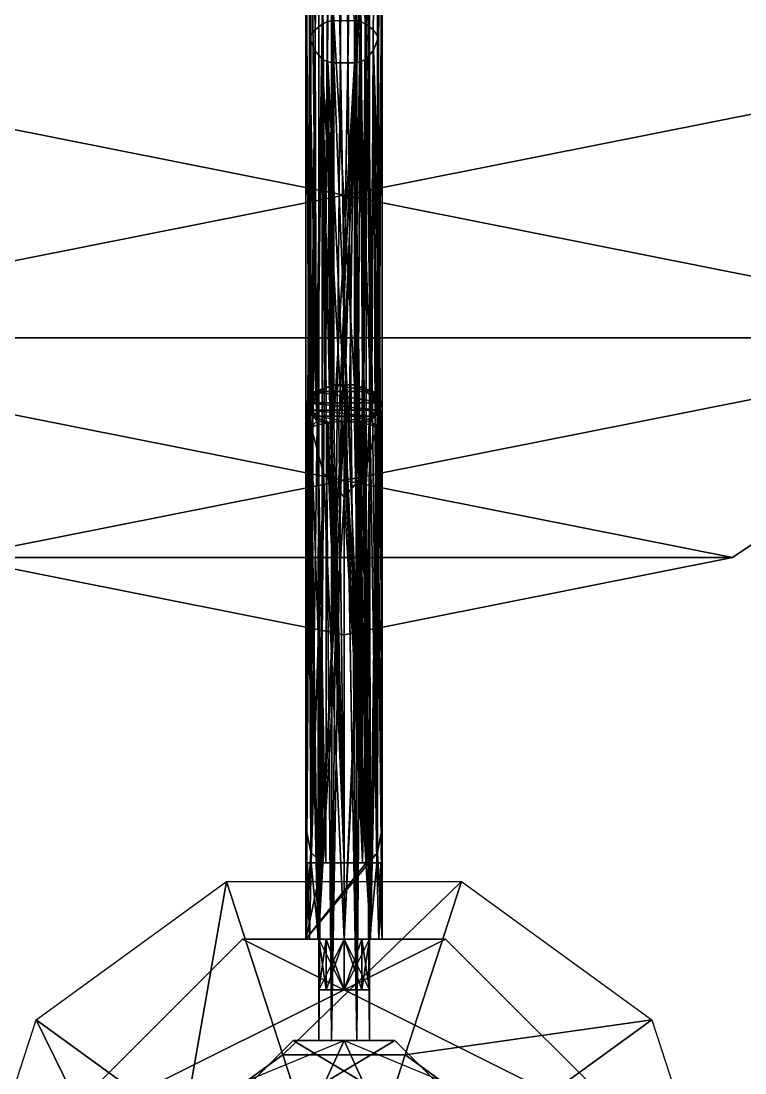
# Model space of a CAD drawing. Header units: inches. Extents: x -100 to 147, y -181 to 228.
# Drawn here: x -1.4 to 54.7, y 36.8 to 118.5 of the extents above; entities that cross this region are included whole.
import ezdxf

# ---------------------------------------------------------------- set-up
doc = ezdxf.new("R2010")
doc.units = ezdxf.units.IN
doc.header["$LTSCALE"] = 41.718519
doc.header["$MEASUREMENT"] = 0
for name, color, linetype in [('118', 7, 'CONTINUOUS'), ('119', 7, 'CONTINUOUS'), ('120', 7, 'CONTINUOUS'), ('121', 7, 'CONTINUOUS'), ('122', 7, 'CONTINUOUS'), ('123', 7, 'CONTINUOUS'), ('124', 7, 'CONTINUOUS'), ('125', 7, 'CONTINUOUS'), ('126', 7, 'CONTINUOUS'), ('127', 7, 'CONTINUOUS'), ('128', 7, 'CONTINUOUS'), ('129', 7, 'CONTINUOUS'), ('130', 7, 'CONTINUOUS'), ('131', 7, 'CONTINUOUS'), ('132', 7, 'CONTINUOUS'), ('133', 7, 'CONTINUOUS'), ('134', 7, 'CONTINUOUS'), ('135', 7, 'CONTINUOUS'), ('136', 7, 'CONTINUOUS'), ('137', 7, 'CONTINUOUS'), ('138', 7, 'CONTINUOUS'), ('139', 7, 'CONTINUOUS'), ('140', 7, 'CONTINUOUS'), ('141', 7, 'CONTINUOUS'), ('142', 7, 'CONTINUOUS'), ('143', 7, 'CONTINUOUS'), ('144', 7, 'CONTINUOUS'), ('145', 7, 'CONTINUOUS'), ('146', 7, 'CONTINUOUS'), ('147', 7, 'CONTINUOUS'), ('152', 7, 'CONTINUOUS'), ('153', 7, 'CONTINUOUS'), ('154', 7, 'CONTINUOUS'), ('155', 7, 'CONTINUOUS'), ('156', 7, 'CONTINUOUS'), ('157', 7, 'CONTINUOUS'), ('158', 7, 'CONTINUOUS'), ('164', 7, 'CONTINUOUS'), ('165', 7, 'CONTINUOUS'), ('166', 7, 'CONTINUOUS'), ('169', 7, 'CONTINUOUS'), ('170', 7, 'CONTINUOUS'), ('210', 7, 'CONTINUOUS'), ('211', 7, 'CONTINUOUS'), ('213', 7, 'CONTINUOUS'), ('229', 7, 'CONTINUOUS'), ('238', 7, 'CONTINUOUS'), ('240', 7, 'CONTINUOUS'), ('241', 7, 'CONTINUOUS'), ('247', 7, 'CONTINUOUS'), ('248', 7, 'CONTINUOUS'), ('249', 7, 'CONTINUOUS'), ('253', 7, 'CONTINUOUS'), ('254', 7, 'CONTINUOUS'), ('255', 7, 'CONTINUOUS'), ('265', 7, 'CONTINUOUS'), ('266', 7, 'CONTINUOUS'), ('267', 7, 'CONTINUOUS')]:
    doc.layers.add(name, color=color, linetype=linetype)

msp = doc.modelspace()

# ---------------------------------------------------------------- linework, layer by layer
at = {"layer": '118', "linetype": 'Continuous'}
for points in [[(26.575, 53.149, 7.3), (26.575, 134.983, 48.228), (26.575, 55.94, 8.858), (26.575, 53.149, 7.3)], [(26.575, 55.94, 8.858), (26.575, 134.983, 48.228), (26.575, 134.658, 48.228), (26.575, 55.94, 8.858)], [(26.575, 47.244, 8.858), (26.575, 53.149, 7.3), (26.575, 55.94, 8.858), (26.575, 47.244, 8.858)], [(26.575, 53.149, 2.897), (26.575, 53.149, 7.3), (26.575, 47.244, 8.858), (26.575, 53.149, 2.897)], [(26.575, 47.244, 6.627), (26.575, 53.149, 2.897), (26.575, 47.244, 8.858), (26.575, 47.244, 6.627)]]:
    msp.add_3dface(points, dxfattribs=at)
at = {"layer": '119', "linetype": 'Continuous'}
for points in [[(20.669, 134.658, 48.228), (20.669, 134.983, 48.228), (20.669, 53.149, 7.3), (20.669, 134.658, 48.228)], [(20.669, 55.94, 8.858), (20.669, 134.658, 48.228), (20.669, 53.149, 7.3), (20.669, 55.94, 8.858)], [(20.669, 47.244, 8.858), (20.669, 55.94, 8.858), (20.669, 47.244, 6.627), (20.669, 47.244, 8.858)], [(20.669, 47.244, 6.627), (20.669, 55.94, 8.858), (20.669, 53.149, 7.3), (20.669, 47.244, 6.627)], [(20.669, 53.149, 2.897), (20.669, 47.244, 6.627), (20.669, 53.149, 7.3), (20.669, 53.149, 2.897)]]:
    msp.add_3dface(points, dxfattribs=at)
at = {"layer": '120', "linetype": 'Continuous'}
for points in [[(20.673, 47.244, -21.654), (21.579, 47.244, -23.697), (21.579, 47.244, -19.611), (20.673, 47.244, -21.654)], [(21.579, 47.244, -23.697), (23.622, 47.244, -24.602), (22.231, 47.244, -23.046), (21.579, 47.244, -23.697)], [(21.579, 47.244, -19.611), (21.579, 47.244, -23.697), (21.654, 47.244, -21.654), (21.579, 47.244, -19.611)], [(21.654, 47.244, -21.654), (21.579, 47.244, -23.697), (22.231, 47.244, -23.046), (21.654, 47.244, -21.654)], [(23.622, 47.244, -18.705), (21.579, 47.244, -19.611), (22.231, 47.244, -20.261), (23.622, 47.244, -18.705)], [(21.579, 47.244, -19.611), (21.654, 47.244, -21.654), (22.231, 47.244, -20.261), (21.579, 47.244, -19.611)], [(22.231, 47.244, -23.046), (23.622, 47.244, -24.602), (23.622, 47.244, -23.622), (22.231, 47.244, -23.046)], [(23.622, 47.244, -19.685), (23.622, 47.244, -18.705), (22.231, 47.244, -20.261), (23.622, 47.244, -19.685)], [(23.622, 47.244, -24.602), (25.665, 47.244, -23.697), (23.622, 47.244, -23.622), (23.622, 47.244, -24.602)], [(23.622, 47.244, -23.622), (25.665, 47.244, -23.697), (25.013, 47.244, -23.046), (23.622, 47.244, -23.622)], [(25.665, 47.244, -19.611), (23.622, 47.244, -18.705), (25.013, 47.244, -20.261), (25.665, 47.244, -19.611)], [(25.013, 47.244, -20.261), (23.622, 47.244, -18.705), (23.622, 47.244, -19.685), (25.013, 47.244, -20.261)], [(25.013, 47.244, -23.046), (25.665, 47.244, -23.697), (25.591, 47.244, -21.654), (25.013, 47.244, -23.046)], [(25.591, 47.244, -21.654), (25.665, 47.244, -19.611), (25.013, 47.244, -20.261), (25.591, 47.244, -21.654)], [(25.665, 47.244, -23.697), (25.665, 47.244, -19.611), (25.591, 47.244, -21.654), (25.665, 47.244, -23.697)], [(25.665, 47.244, -23.697), (26.571, 47.244, -21.654), (25.665, 47.244, -19.611), (25.665, 47.244, -23.697)]]:
    msp.add_3dface(points, dxfattribs=at)
at = {"layer": '121', "linetype": 'Continuous'}
for points in [[(26.575, 47.244, 8.858), (20.669, 47.244, 8.858), (23.622, 47.244, 7.874), (26.575, 47.244, 8.858)], [(20.669, 47.244, 8.858), (20.669, 47.244, 6.627), (20.933, 47.244, 5.146), (20.669, 47.244, 8.858)], [(21.629, 47.244, 3.971), (20.669, 47.244, 8.858), (20.933, 47.244, 5.146), (21.629, 47.244, 3.971)], [(20.669, 47.244, 8.858), (21.629, 47.244, 3.971), (21.654, 47.244, 5.906), (20.669, 47.244, 8.858)], [(20.669, 47.244, 8.858), (21.654, 47.244, 5.906), (22.231, 47.244, 7.298), (20.669, 47.244, 8.858)], [(23.622, 47.244, 7.874), (20.669, 47.244, 8.858), (22.231, 47.244, 7.298), (23.622, 47.244, 7.874)], [(21.629, 47.244, 3.971), (23.622, 47.244, 2.957), (22.231, 47.244, 4.513), (21.629, 47.244, 3.971)], [(21.654, 47.244, 5.906), (21.629, 47.244, 3.971), (22.231, 47.244, 4.513), (21.654, 47.244, 5.906)], [(22.231, 47.244, 4.513), (23.622, 47.244, 2.957), (23.622, 47.244, 3.937), (22.231, 47.244, 4.513)], [(25.013, 47.244, 7.298), (26.575, 47.244, 8.858), (23.622, 47.244, 7.874), (25.013, 47.244, 7.298)], [(23.622, 47.244, 2.957), (25.615, 47.244, 3.971), (23.622, 47.244, 3.937), (23.622, 47.244, 2.957)], [(23.622, 47.244, 3.937), (25.615, 47.244, 3.971), (25.013, 47.244, 4.513), (23.622, 47.244, 3.937)], [(26.575, 47.244, 6.627), (26.575, 47.244, 8.858), (25.013, 47.244, 7.298), (26.575, 47.244, 6.627)], [(26.311, 47.244, 5.146), (26.575, 47.244, 6.627), (25.013, 47.244, 7.298), (26.311, 47.244, 5.146)], [(25.591, 47.244, 5.906), (26.311, 47.244, 5.146), (25.013, 47.244, 7.298), (25.591, 47.244, 5.906)], [(25.013, 47.244, 4.513), (25.615, 47.244, 3.971), (25.591, 47.244, 5.906), (25.013, 47.244, 4.513)], [(25.615, 47.244, 3.971), (26.311, 47.244, 5.146), (25.591, 47.244, 5.906), (25.615, 47.244, 3.971)]]:
    msp.add_3dface(points, dxfattribs=at)
at = {"layer": '122', "linetype": 'Continuous'}
for points in [[(20.669, 55.94, 8.858), (20.669, 47.244, 8.858), (21.032, 53.972, 8.858), (20.669, 55.94, 8.858)], [(26.575, 47.244, 8.858), (26.575, 55.94, 8.858), (26.212, 53.972, 8.858), (26.575, 47.244, 8.858)], [(20.669, 47.244, 8.858), (26.575, 47.244, 8.858), (26.212, 53.972, 8.858), (20.669, 47.244, 8.858)], [(25.327, 53.15, 8.858), (20.669, 47.244, 8.858), (26.212, 53.972, 8.858), (25.327, 53.15, 8.858)], [(21.032, 53.972, 8.858), (20.669, 47.244, 8.858), (21.917, 53.15, 8.858), (21.032, 53.972, 8.858)], [(20.669, 47.244, 8.858), (25.327, 53.15, 8.858), (21.917, 53.15, 8.858), (20.669, 47.244, 8.858)]]:
    msp.add_3dface(points, dxfattribs=at)
at = {"layer": '123', "linetype": 'Continuous'}
for points in [[(21.917, 53.15, 8.858), (25.327, 53.15, 8.858), (25.327, 131.868, 48.228), (21.917, 53.15, 8.858)], [(21.917, 53.15, 8.858), (25.327, 131.868, 48.228), (21.917, 131.868, 48.228), (21.917, 53.15, 8.858)]]:
    msp.add_3dface(points, dxfattribs=at)
at = {"layer": '124', "linetype": 'Continuous'}
for points in [[(22.366, 118.498, 38.588), (21.917, 118.277, 38.477), (21.917, 137.773, 48.228), (22.366, 118.498, 38.588)], [(22.819, 118.57, 38.624), (22.366, 118.498, 38.588), (21.917, 137.773, 48.228), (22.819, 118.57, 38.624)], [(24.878, 118.498, 38.588), (24.425, 118.57, 38.624), (21.917, 137.773, 48.228), (24.878, 118.498, 38.588)], [(25.327, 118.277, 38.477), (24.878, 118.498, 38.588), (21.917, 137.773, 48.228), (25.327, 118.277, 38.477)], [(25.327, 137.773, 48.228), (25.327, 118.277, 38.477), (21.917, 137.773, 48.228), (25.327, 137.773, 48.228)], [(25.327, 53.149, 5.905), (21.917, 53.149, 5.905), (21.917, 115.57, 37.124), (25.327, 53.149, 5.905)], [(22.366, 115.347, 37.012), (25.327, 53.149, 5.905), (21.917, 115.57, 37.124), (22.366, 115.347, 37.012)], [(22.819, 115.275, 36.976), (25.327, 53.149, 5.905), (22.366, 115.347, 37.012), (22.819, 115.275, 36.976)], [(24.425, 115.275, 36.976), (25.327, 53.149, 5.905), (22.819, 115.275, 36.976), (24.425, 115.275, 36.976)], [(24.878, 115.347, 37.012), (25.327, 53.149, 5.905), (24.425, 115.275, 36.976), (24.878, 115.347, 37.012)], [(25.327, 115.57, 37.124), (25.327, 53.149, 5.905), (24.878, 115.347, 37.012), (25.327, 115.57, 37.124)]]:
    msp.add_3dface(points, dxfattribs=at)
at = {"layer": '125', "linetype": 'Continuous'}
for points in [[(22.819, 118.57, 38.624), (24.425, 118.57, 38.624), (24.425, 90.269, -18.852), (22.819, 118.57, 38.624)], [(22.819, 118.57, 38.624), (24.425, 90.269, -18.852), (22.819, 90.269, -18.852), (22.819, 118.57, 38.624)], [(22.819, 90.269, -18.852), (25.895, 89.768, -19.868), (21.349, 89.768, -19.868), (22.819, 90.269, -18.852)], [(24.425, 90.269, -18.852), (25.895, 89.768, -19.868), (22.819, 90.269, -18.852), (24.425, 90.269, -18.852)], [(26.571, 88.89, -21.652), (20.673, 88.89, -21.652), (21.349, 89.768, -19.868), (26.571, 88.89, -21.652)], [(25.895, 89.768, -19.868), (26.571, 88.89, -21.652), (21.349, 89.768, -19.868), (25.895, 89.768, -19.868)], [(20.963, 88.316, -22.819), (20.673, 88.89, -21.652), (26.281, 88.316, -22.819), (20.963, 88.316, -22.819)], [(26.281, 88.316, -22.819), (20.673, 88.89, -21.652), (26.571, 88.89, -21.652), (26.281, 88.316, -22.819)], [(21.644, 87.853, -23.759), (20.963, 88.316, -22.819), (25.6, 87.853, -23.759), (21.644, 87.853, -23.759)], [(25.6, 87.853, -23.759), (20.963, 88.316, -22.819), (26.281, 88.316, -22.819), (25.6, 87.853, -23.759)], [(23.622, 87.437, -24.603), (21.644, 87.853, -23.759), (25.6, 87.853, -23.759), (23.622, 87.437, -24.603)]]:
    msp.add_3dface(points, dxfattribs=at)
at = {"layer": '126', "linetype": 'Continuous'}
for points in [[(24.425, 115.275, 36.976), (22.819, 115.275, 36.976), (22.819, 87.368, -18.837), (24.425, 115.275, 36.976)], [(23.213, 87.412, -18.747), (24.425, 115.275, 36.976), (22.819, 87.368, -18.837), (23.213, 87.412, -18.747)], [(23.622, 87.434, -18.704), (24.425, 115.275, 36.976), (23.213, 87.412, -18.747), (23.622, 87.434, -18.704)], [(24.03, 87.412, -18.747), (24.425, 115.275, 36.976), (23.622, 87.434, -18.704), (24.03, 87.412, -18.747)], [(24.425, 87.368, -18.837), (24.425, 115.275, 36.976), (24.03, 87.412, -18.747), (24.425, 87.368, -18.837)]]:
    msp.add_3dface(points, dxfattribs=at)
at = {"layer": '127', "linetype": 'Continuous'}
for points in [[(20.669, 53.149, 2.897), (20.669, 53.149, 7.3), (21.064, 53.149, 6.282), (20.669, 53.149, 2.897)], [(20.669, 53.149, 2.897), (21.064, 53.149, 6.282), (23.622, 53.149, 2.948), (20.669, 53.149, 2.897)], [(20.774, 53.149, 1.951), (20.669, 53.149, 2.897), (22.203, 53.149, 2.447), (20.774, 53.149, 1.951)], [(22.203, 53.149, 2.447), (20.669, 53.149, 2.897), (23.622, 53.149, 2.948), (22.203, 53.149, 2.447)], [(21.072, 53.149, 1.088), (20.774, 53.149, 1.951), (22.203, 53.149, 2.447), (21.072, 53.149, 1.088)], [(21.064, 53.149, 6.282), (21.917, 53.149, 5.905), (23.622, 53.149, 2.948), (21.064, 53.149, 6.282)], [(26.575, 53.149, 2.897), (21.917, 53.149, 5.905), (25.327, 53.149, 5.905), (26.575, 53.149, 2.897)], [(21.917, 53.149, 5.905), (26.575, 53.149, 2.897), (23.622, 53.149, 2.948), (21.917, 53.149, 5.905)], [(23.622, 53.149, 2.948), (26.575, 53.149, 2.897), (25.042, 53.149, 2.447), (23.622, 53.149, 2.948)], [(25.042, 53.149, 2.447), (26.575, 53.149, 2.897), (26.47, 53.149, 1.951), (25.042, 53.149, 2.447)], [(26.172, 53.149, 1.088), (25.042, 53.149, 2.447), (26.47, 53.149, 1.951), (26.172, 53.149, 1.088)], [(26.575, 53.149, 2.897), (25.327, 53.149, 5.905), (26.18, 53.149, 6.282), (26.575, 53.149, 2.897)], [(26.575, 53.149, 7.3), (26.575, 53.149, 2.897), (26.18, 53.149, 6.282), (26.575, 53.149, 7.3)]]:
    msp.add_3dface(points, dxfattribs=at)
at = {"layer": '128', "linetype": 'Continuous'}
for points in [[(20.673, 47.244, -21.654), (20.673, 88.89, -21.652), (20.963, 88.316, -22.819), (20.673, 47.244, -21.654)], [(21.579, 47.244, -23.697), (20.673, 47.244, -21.654), (20.963, 88.316, -22.819), (21.579, 47.244, -23.697)], [(21.579, 47.244, -23.697), (20.963, 88.316, -22.819), (21.644, 87.853, -23.759), (21.579, 47.244, -23.697)], [(21.579, 47.244, -23.697), (21.644, 87.853, -23.759), (23.622, 87.437, -24.603), (21.579, 47.244, -23.697)], [(23.622, 47.244, -24.602), (21.579, 47.244, -23.697), (23.622, 87.437, -24.603), (23.622, 47.244, -24.602)]]:
    msp.add_3dface(points, dxfattribs=at)
at = {"layer": '129', "linetype": 'Continuous'}
for points in [[(25.665, 47.244, -23.697), (25.6, 87.853, -23.759), (26.281, 88.316, -22.819), (25.665, 47.244, -23.697)], [(26.571, 47.244, -21.654), (25.665, 47.244, -23.697), (26.571, 88.89, -21.652), (26.571, 47.244, -21.654)], [(25.665, 47.244, -23.697), (26.281, 88.316, -22.819), (26.571, 88.89, -21.652), (25.665, 47.244, -23.697)], [(25.665, 47.244, -23.697), (23.622, 47.244, -24.602), (25.6, 87.853, -23.759), (25.665, 47.244, -23.697)], [(23.622, 47.244, -24.602), (23.622, 87.437, -24.603), (25.6, 87.853, -23.759), (23.622, 47.244, -24.602)]]:
    msp.add_3dface(points, dxfattribs=at)
at = {"layer": '130', "linetype": 'Continuous'}
for points in [[(22.819, 90.269, -18.852), (21.349, 89.768, -19.868), (22.096, 89.961, -19.194), (22.819, 90.269, -18.852)], [(22.096, 89.961, -19.194), (21.349, 89.768, -19.868), (21.467, 89.305, -19.728), (22.096, 89.961, -19.194)], [(21.349, 89.768, -19.868), (20.673, 88.89, -21.652), (21.183, 88.726, -20.096), (21.349, 89.768, -19.868)], [(21.467, 89.305, -19.728), (21.349, 89.768, -19.868), (21.183, 88.726, -20.096), (21.467, 89.305, -19.728)], [(20.673, 47.244, -21.654), (21.579, 47.244, -19.611), (20.673, 88.89, -21.652), (20.673, 47.244, -21.654)], [(20.673, 88.89, -21.652), (21.579, 47.244, -19.611), (21.035, 87.995, -20.344), (20.673, 88.89, -21.652)], [(21.183, 88.726, -20.096), (20.673, 88.89, -21.652), (21.035, 87.995, -20.344), (21.183, 88.726, -20.096)], [(21.579, 47.244, -19.611), (21.072, 86.979, -20.277), (21.035, 87.995, -20.344), (21.579, 47.244, -19.611)], [(21.035, 87.995, -20.344), (21.072, 86.979, -20.277), (21.545, 87.49, -19.645), (21.035, 87.995, -20.344)], [(21.072, 86.979, -20.277), (21.591, 87.176, -19.598), (21.545, 87.49, -19.645), (21.072, 86.979, -20.277)], [(21.591, 87.176, -19.598), (22.267, 87.322, -19.091), (21.545, 87.49, -19.645), (21.591, 87.176, -19.598)], [(21.072, 86.979, -20.277), (21.579, 47.244, -19.611), (22.029, 83.389, -19.239), (21.072, 86.979, -20.277)], [(21.579, 47.244, -19.611), (23.622, 47.244, -18.705), (22.029, 83.389, -19.239), (21.579, 47.244, -19.611)], [(23.622, 47.244, -18.705), (23.622, 81.543, -18.705), (22.029, 83.389, -19.239), (23.622, 47.244, -18.705)]]:
    msp.add_3dface(points, dxfattribs=at)
at = {"layer": '131', "linetype": 'Continuous'}
for points in [[(21.072, 53.149, 1.088), (21.072, 86.979, -20.277), (22.029, 83.389, -19.239), (21.072, 53.149, 1.088)], [(21.629, 47.244, 3.971), (21.072, 53.149, 1.088), (22.029, 83.389, -19.239), (21.629, 47.244, 3.971)], [(23.622, 81.543, -18.705), (21.629, 47.244, 3.971), (22.029, 83.389, -19.239), (23.622, 81.543, -18.705)], [(23.622, 47.244, 2.957), (21.629, 47.244, 3.971), (23.622, 81.543, -18.705), (23.622, 47.244, 2.957)], [(20.669, 47.244, 6.627), (20.669, 53.149, 2.897), (20.774, 53.149, 1.951), (20.669, 47.244, 6.627)], [(20.933, 47.244, 5.146), (20.669, 47.244, 6.627), (20.774, 53.149, 1.951), (20.933, 47.244, 5.146)], [(20.933, 47.244, 5.146), (20.774, 53.149, 1.951), (21.072, 53.149, 1.088), (20.933, 47.244, 5.146)], [(21.629, 47.244, 3.971), (20.933, 47.244, 5.146), (21.072, 53.149, 1.088), (21.629, 47.244, 3.971)]]:
    msp.add_3dface(points, dxfattribs=at)
at = {"layer": '132', "linetype": 'Continuous'}
for points in [[(25.895, 89.768, -19.868), (24.425, 90.269, -18.852), (25.149, 89.96, -19.195), (25.895, 89.768, -19.868)], [(25.777, 89.305, -19.728), (25.895, 89.768, -19.868), (25.149, 89.96, -19.195), (25.777, 89.305, -19.728)], [(26.059, 88.732, -20.093), (25.895, 89.768, -19.868), (25.777, 89.305, -19.728), (26.059, 88.732, -20.093)], [(26.571, 88.89, -21.652), (25.895, 89.768, -19.868), (26.209, 87.995, -20.344), (26.571, 88.89, -21.652)], [(26.209, 87.995, -20.344), (25.895, 89.768, -19.868), (26.059, 88.732, -20.093), (26.209, 87.995, -20.344)], [(26.571, 47.244, -21.654), (26.571, 88.89, -21.652), (26.209, 87.995, -20.344), (26.571, 47.244, -21.654)], [(24.977, 87.322, -19.091), (25.653, 87.176, -19.598), (25.699, 87.49, -19.645), (24.977, 87.322, -19.091)], [(25.653, 87.176, -19.598), (26.172, 86.979, -20.277), (25.699, 87.49, -19.645), (25.653, 87.176, -19.598)], [(25.699, 87.49, -19.645), (26.172, 86.979, -20.277), (26.209, 87.995, -20.344), (25.699, 87.49, -19.645)], [(26.172, 86.979, -20.277), (26.571, 47.244, -21.654), (26.209, 87.995, -20.344), (26.172, 86.979, -20.277)], [(25.665, 47.244, -19.611), (26.172, 86.979, -20.277), (25.215, 83.389, -19.239), (25.665, 47.244, -19.611)], [(25.665, 47.244, -19.611), (26.571, 47.244, -21.654), (26.172, 86.979, -20.277), (25.665, 47.244, -19.611)], [(25.665, 47.244, -19.611), (25.215, 83.389, -19.239), (23.622, 81.543, -18.705), (25.665, 47.244, -19.611)], [(23.622, 47.244, -18.705), (25.665, 47.244, -19.611), (23.622, 81.543, -18.705), (23.622, 47.244, -18.705)]]:
    msp.add_3dface(points, dxfattribs=at)
at = {"layer": '133', "linetype": 'Continuous'}
for points in [[(26.172, 86.979, -20.277), (25.615, 47.244, 3.971), (25.215, 83.389, -19.239), (26.172, 86.979, -20.277)], [(26.172, 53.149, 1.088), (25.615, 47.244, 3.971), (26.172, 86.979, -20.277), (26.172, 53.149, 1.088)], [(25.615, 47.244, 3.971), (23.622, 47.244, 2.957), (25.215, 83.389, -19.239), (25.615, 47.244, 3.971)], [(25.215, 83.389, -19.239), (23.622, 47.244, 2.957), (23.622, 81.543, -18.705), (25.215, 83.389, -19.239)], [(26.311, 47.244, 5.146), (25.615, 47.244, 3.971), (26.172, 53.149, 1.088), (26.311, 47.244, 5.146)], [(26.311, 47.244, 5.146), (26.172, 53.149, 1.088), (26.47, 53.149, 1.951), (26.311, 47.244, 5.146)], [(26.575, 53.149, 2.897), (26.575, 47.244, 6.627), (26.311, 47.244, 5.146), (26.575, 53.149, 2.897)], [(26.575, 53.149, 2.897), (26.311, 47.244, 5.146), (26.47, 53.149, 1.951), (26.575, 53.149, 2.897)]]:
    msp.add_3dface(points, dxfattribs=at)
at = {"layer": '134', "linetype": 'Continuous'}
for points in [[(24.03, 87.412, -18.747), (23.622, 87.434, -18.704), (25.042, 53.149, 2.447), (24.03, 87.412, -18.747)], [(23.622, 87.434, -18.704), (23.622, 53.149, 2.948), (25.042, 53.149, 2.447), (23.622, 87.434, -18.704)], [(24.425, 87.368, -18.837), (24.03, 87.412, -18.747), (25.042, 53.149, 2.447), (24.425, 87.368, -18.837)], [(24.425, 87.368, -18.837), (25.042, 53.149, 2.447), (24.568, 87.349, -18.884), (24.425, 87.368, -18.837)], [(24.568, 87.349, -18.884), (25.042, 53.149, 2.447), (24.71, 87.335, -18.944), (24.568, 87.349, -18.884)], [(24.71, 87.335, -18.944), (25.042, 53.149, 2.447), (24.842, 87.326, -19.011), (24.71, 87.335, -18.944)], [(24.842, 87.326, -19.011), (25.042, 53.149, 2.447), (24.977, 87.322, -19.091), (24.842, 87.326, -19.011)], [(24.977, 87.322, -19.091), (25.042, 53.149, 2.447), (25.653, 87.176, -19.598), (24.977, 87.322, -19.091)], [(25.042, 53.149, 2.447), (26.172, 53.149, 1.088), (25.653, 87.176, -19.598), (25.042, 53.149, 2.447)], [(25.653, 87.176, -19.598), (26.172, 53.149, 1.088), (26.172, 86.979, -20.277), (25.653, 87.176, -19.598)]]:
    msp.add_3dface(points, dxfattribs=at)
at = {"layer": '135', "linetype": 'Continuous'}
for points in [[(23.213, 87.412, -18.747), (22.819, 87.368, -18.837), (23.622, 53.149, 2.948), (23.213, 87.412, -18.747)], [(23.622, 87.434, -18.704), (23.213, 87.412, -18.747), (23.622, 53.149, 2.948), (23.622, 87.434, -18.704)], [(21.072, 86.979, -20.277), (22.203, 53.149, 2.447), (21.591, 87.176, -19.598), (21.072, 86.979, -20.277)], [(21.072, 53.149, 1.088), (22.203, 53.149, 2.447), (21.072, 86.979, -20.277), (21.072, 53.149, 1.088)], [(21.591, 87.176, -19.598), (22.203, 53.149, 2.447), (22.267, 87.322, -19.091), (21.591, 87.176, -19.598)], [(22.203, 53.149, 2.447), (23.622, 53.149, 2.948), (22.267, 87.322, -19.091), (22.203, 53.149, 2.447)], [(22.267, 87.322, -19.091), (23.622, 53.149, 2.948), (22.401, 87.326, -19.011), (22.267, 87.322, -19.091)], [(22.401, 87.326, -19.011), (23.622, 53.149, 2.948), (22.534, 87.335, -18.944), (22.401, 87.326, -19.011)], [(22.534, 87.335, -18.944), (23.622, 53.149, 2.948), (22.677, 87.349, -18.884), (22.534, 87.335, -18.944)], [(23.622, 53.149, 2.948), (22.819, 87.368, -18.837), (22.677, 87.349, -18.884), (23.622, 53.149, 2.948)]]:
    msp.add_3dface(points, dxfattribs=at)
at = {"layer": '136', "linetype": 'Continuous'}
for points in [[(21.917, 118.277, 38.477), (22.366, 118.498, 38.588), (22.096, 89.961, -19.194), (21.917, 118.277, 38.477)], [(22.366, 118.498, 38.588), (22.819, 118.57, 38.624), (22.096, 89.961, -19.194), (22.366, 118.498, 38.588)], [(22.819, 118.57, 38.624), (22.819, 90.269, -18.852), (22.096, 89.961, -19.194), (22.819, 118.57, 38.624)], [(21.104, 88.968, -19.563), (20.939, 117.278, 38.507), (21.371, 117.833, 38.396), (21.104, 88.968, -19.563)], [(21.467, 89.305, -19.728), (21.104, 88.968, -19.563), (21.371, 117.833, 38.396), (21.467, 89.305, -19.728)], [(21.917, 118.277, 38.477), (21.467, 89.305, -19.728), (21.371, 117.833, 38.396), (21.917, 118.277, 38.477)], [(21.917, 118.277, 38.477), (22.096, 89.961, -19.194), (21.467, 89.305, -19.728), (21.917, 118.277, 38.477)], [(20.939, 117.278, 38.507), (21.104, 88.968, -19.563), (20.888, 103.009, 9.75), (20.939, 117.278, 38.507)], [(20.842, 88.563, -19.363), (20.888, 103.009, 9.75), (21.104, 88.968, -19.563), (20.842, 88.563, -19.363)]]:
    msp.add_3dface(points, dxfattribs=at)
at = {"layer": '137', "linetype": 'Continuous'}
for points in [[(21.467, 89.305, -19.728), (21.183, 88.726, -20.096), (21.104, 88.968, -19.563), (21.467, 89.305, -19.728)], [(20.843, 88.523, -19.44), (20.842, 88.563, -19.363), (21.104, 88.968, -19.563), (20.843, 88.523, -19.44)], [(20.845, 88.48, -19.516), (20.843, 88.523, -19.44), (21.104, 88.968, -19.563), (20.845, 88.48, -19.516)], [(21.035, 87.995, -20.344), (20.845, 88.48, -19.516), (21.104, 88.968, -19.563), (21.035, 87.995, -20.344)], [(20.845, 88.48, -19.516), (21.035, 87.995, -20.344), (20.9, 88.234, -19.937), (20.845, 88.48, -19.516)], [(21.183, 88.726, -20.096), (21.035, 87.995, -20.344), (21.104, 88.968, -19.563), (21.183, 88.726, -20.096)]]:
    msp.add_3dface(points, dxfattribs=at)
at = {"layer": '138', "linetype": 'Continuous'}
for points in [[(24.425, 118.57, 38.624), (24.878, 118.498, 38.588), (24.425, 90.269, -18.852), (24.425, 118.57, 38.624)], [(24.425, 90.269, -18.852), (24.878, 118.498, 38.588), (25.149, 89.96, -19.195), (24.425, 90.269, -18.852)], [(24.878, 118.498, 38.588), (25.327, 118.277, 38.477), (25.149, 89.96, -19.195), (24.878, 118.498, 38.588)], [(25.327, 118.277, 38.477), (25.777, 89.305, -19.728), (25.149, 89.96, -19.195), (25.327, 118.277, 38.477)], [(25.777, 89.305, -19.728), (25.327, 118.277, 38.477), (25.873, 117.833, 38.396), (25.777, 89.305, -19.728)], [(25.777, 89.305, -19.728), (25.873, 117.833, 38.396), (26.14, 88.968, -19.563), (25.777, 89.305, -19.728)], [(25.873, 117.833, 38.396), (26.305, 117.278, 38.507), (26.14, 88.968, -19.563), (25.873, 117.833, 38.396)], [(26.305, 117.278, 38.507), (26.356, 103.009, 9.75), (26.14, 88.968, -19.563), (26.305, 117.278, 38.507)], [(26.356, 103.009, 9.75), (26.402, 88.563, -19.363), (26.14, 88.968, -19.563), (26.356, 103.009, 9.75)]]:
    msp.add_3dface(points, dxfattribs=at)
at = {"layer": '139', "linetype": 'Continuous'}
for points in [[(26.059, 88.732, -20.093), (25.777, 89.305, -19.728), (26.14, 88.968, -19.563), (26.059, 88.732, -20.093)], [(26.402, 88.563, -19.363), (26.059, 88.732, -20.093), (26.14, 88.968, -19.563), (26.402, 88.563, -19.363)], [(26.209, 87.995, -20.344), (26.059, 88.732, -20.093), (26.345, 88.234, -19.937), (26.209, 87.995, -20.344)], [(26.059, 88.732, -20.093), (26.402, 88.563, -19.363), (26.401, 88.523, -19.44), (26.059, 88.732, -20.093)], [(26.059, 88.732, -20.093), (26.401, 88.523, -19.44), (26.399, 88.48, -19.516), (26.059, 88.732, -20.093)], [(26.059, 88.732, -20.093), (26.399, 88.48, -19.516), (26.345, 88.234, -19.937), (26.059, 88.732, -20.093)]]:
    msp.add_3dface(points, dxfattribs=at)
at = {"layer": '140', "linetype": 'Continuous'}
for points in [[(26.305, 117.278, 38.507), (25.906, 116.263, 37.63), (26.356, 103.009, 9.75), (26.305, 117.278, 38.507)], [(25.906, 116.263, 37.63), (25.327, 115.57, 37.124), (25.724, 87.709, -19.13), (25.906, 116.263, 37.63)], [(26.399, 88.48, -19.516), (25.906, 116.263, 37.63), (25.724, 87.709, -19.13), (26.399, 88.48, -19.516)], [(26.399, 88.48, -19.516), (26.356, 103.009, 9.75), (25.906, 116.263, 37.63), (26.399, 88.48, -19.516)], [(24.878, 115.347, 37.012), (24.425, 115.275, 36.976), (24.71, 87.335, -18.944), (24.878, 115.347, 37.012)], [(24.425, 115.275, 36.976), (24.425, 87.368, -18.837), (24.568, 87.349, -18.884), (24.425, 115.275, 36.976)], [(24.425, 115.275, 36.976), (24.568, 87.349, -18.884), (24.71, 87.335, -18.944), (24.425, 115.275, 36.976)], [(24.878, 115.347, 37.012), (24.71, 87.335, -18.944), (25.724, 87.709, -19.13), (24.878, 115.347, 37.012)], [(25.327, 115.57, 37.124), (24.878, 115.347, 37.012), (25.724, 87.709, -19.13), (25.327, 115.57, 37.124)], [(26.402, 88.563, -19.363), (26.356, 103.009, 9.75), (26.401, 88.523, -19.44), (26.402, 88.563, -19.363)], [(26.401, 88.523, -19.44), (26.356, 103.009, 9.75), (26.399, 88.48, -19.516), (26.401, 88.523, -19.44)]]:
    msp.add_3dface(points, dxfattribs=at)
at = {"layer": '141', "linetype": 'Continuous'}
for points in [[(20.939, 117.278, 38.507), (20.888, 103.009, 9.75), (21.521, 87.709, -19.13), (20.939, 117.278, 38.507)], [(21.338, 116.263, 37.63), (20.939, 117.278, 38.507), (21.521, 87.709, -19.13), (21.338, 116.263, 37.63)], [(21.917, 115.57, 37.124), (21.338, 116.263, 37.63), (21.521, 87.709, -19.13), (21.917, 115.57, 37.124)], [(22.534, 87.335, -18.944), (21.917, 115.57, 37.124), (21.521, 87.709, -19.13), (22.534, 87.335, -18.944)], [(22.366, 115.347, 37.012), (21.917, 115.57, 37.124), (22.534, 87.335, -18.944), (22.366, 115.347, 37.012)], [(22.819, 115.275, 36.976), (22.366, 115.347, 37.012), (22.819, 87.368, -18.837), (22.819, 115.275, 36.976)], [(22.819, 87.368, -18.837), (22.366, 115.347, 37.012), (22.677, 87.349, -18.884), (22.819, 87.368, -18.837)], [(22.366, 115.347, 37.012), (22.534, 87.335, -18.944), (22.677, 87.349, -18.884), (22.366, 115.347, 37.012)], [(20.888, 103.009, 9.75), (20.842, 88.563, -19.363), (20.845, 88.48, -19.516), (20.888, 103.009, 9.75)], [(21.521, 87.709, -19.13), (20.888, 103.009, 9.75), (20.845, 88.48, -19.516), (21.521, 87.709, -19.13)], [(20.845, 88.48, -19.516), (20.842, 88.563, -19.363), (20.843, 88.523, -19.44), (20.845, 88.48, -19.516)]]:
    msp.add_3dface(points, dxfattribs=at)
at = {"layer": '142', "linetype": 'Continuous'}
for points in [[(26.399, 88.48, -19.516), (25.724, 87.709, -19.13), (26.345, 88.234, -19.937), (26.399, 88.48, -19.516)], [(25.724, 87.709, -19.13), (26.209, 87.995, -20.344), (26.345, 88.234, -19.937), (25.724, 87.709, -19.13)], [(24.71, 87.335, -18.944), (24.977, 87.322, -19.091), (25.724, 87.709, -19.13), (24.71, 87.335, -18.944)], [(24.977, 87.322, -19.091), (25.699, 87.49, -19.645), (25.724, 87.709, -19.13), (24.977, 87.322, -19.091)], [(25.699, 87.49, -19.645), (26.209, 87.995, -20.344), (25.724, 87.709, -19.13), (25.699, 87.49, -19.645)], [(24.71, 87.335, -18.944), (24.842, 87.326, -19.011), (24.977, 87.322, -19.091), (24.71, 87.335, -18.944)]]:
    msp.add_3dface(points, dxfattribs=at)
at = {"layer": '143', "linetype": 'Continuous'}
for points in [[(21.545, 87.49, -19.645), (21.521, 87.709, -19.13), (20.845, 88.48, -19.516), (21.545, 87.49, -19.645)], [(21.545, 87.49, -19.645), (20.845, 88.48, -19.516), (20.9, 88.234, -19.937), (21.545, 87.49, -19.645)], [(21.035, 87.995, -20.344), (21.545, 87.49, -19.645), (20.9, 88.234, -19.937), (21.035, 87.995, -20.344)], [(22.267, 87.322, -19.091), (22.401, 87.326, -19.011), (21.521, 87.709, -19.13), (22.267, 87.322, -19.091)], [(21.545, 87.49, -19.645), (22.267, 87.322, -19.091), (21.521, 87.709, -19.13), (21.545, 87.49, -19.645)], [(22.401, 87.326, -19.011), (22.534, 87.335, -18.944), (21.521, 87.709, -19.13), (22.401, 87.326, -19.011)]]:
    msp.add_3dface(points, dxfattribs=at)
at = {"layer": '144', "linetype": 'Continuous'}
for points in [[(21.917, 137.773, 48.228), (21.371, 117.833, 38.396), (21.032, 136.95, 48.228), (21.917, 137.773, 48.228)], [(21.917, 137.773, 48.228), (21.917, 118.277, 38.477), (21.371, 117.833, 38.396), (21.917, 137.773, 48.228)], [(20.669, 53.149, 7.3), (20.669, 134.983, 48.228), (21.032, 136.95, 48.228), (20.669, 53.149, 7.3)], [(20.939, 117.278, 38.507), (20.669, 53.149, 7.3), (21.032, 136.95, 48.228), (20.939, 117.278, 38.507)], [(21.371, 117.833, 38.396), (20.939, 117.278, 38.507), (21.032, 136.95, 48.228), (21.371, 117.833, 38.396)], [(21.064, 53.149, 6.282), (20.669, 53.149, 7.3), (20.939, 117.278, 38.507), (21.064, 53.149, 6.282)], [(21.064, 53.149, 6.282), (20.939, 117.278, 38.507), (21.338, 116.263, 37.63), (21.064, 53.149, 6.282)], [(21.917, 115.57, 37.124), (21.064, 53.149, 6.282), (21.338, 116.263, 37.63), (21.917, 115.57, 37.124)], [(21.917, 115.57, 37.124), (21.917, 53.149, 5.905), (21.064, 53.149, 6.282), (21.917, 115.57, 37.124)]]:
    msp.add_3dface(points, dxfattribs=at)
at = {"layer": '145', "linetype": 'Continuous'}
for points in [[(20.669, 134.658, 48.228), (20.669, 55.94, 8.858), (21.032, 53.972, 8.858), (20.669, 134.658, 48.228)], [(20.669, 134.658, 48.228), (21.032, 53.972, 8.858), (21.032, 132.691, 48.228), (20.669, 134.658, 48.228)], [(21.032, 53.972, 8.858), (21.917, 53.15, 8.858), (21.032, 132.691, 48.228), (21.032, 53.972, 8.858)], [(21.917, 53.15, 8.858), (21.917, 131.868, 48.228), (21.032, 132.691, 48.228), (21.917, 53.15, 8.858)]]:
    msp.add_3dface(points, dxfattribs=at)
at = {"layer": '146', "linetype": 'Continuous'}
for points in [[(25.327, 118.277, 38.477), (25.327, 137.773, 48.228), (26.212, 136.95, 48.228), (25.327, 118.277, 38.477)], [(25.873, 117.833, 38.396), (25.327, 118.277, 38.477), (26.212, 136.95, 48.228), (25.873, 117.833, 38.396)], [(26.305, 117.278, 38.507), (25.873, 117.833, 38.396), (26.212, 136.95, 48.228), (26.305, 117.278, 38.507)], [(26.575, 134.983, 48.228), (26.305, 117.278, 38.507), (26.212, 136.95, 48.228), (26.575, 134.983, 48.228)], [(26.575, 134.983, 48.228), (26.575, 53.149, 7.3), (26.18, 53.149, 6.282), (26.575, 134.983, 48.228)], [(26.575, 134.983, 48.228), (26.18, 53.149, 6.282), (26.305, 117.278, 38.507), (26.575, 134.983, 48.228)], [(26.18, 53.149, 6.282), (25.906, 116.263, 37.63), (26.305, 117.278, 38.507), (26.18, 53.149, 6.282)], [(25.327, 53.149, 5.905), (25.327, 115.57, 37.124), (25.906, 116.263, 37.63), (25.327, 53.149, 5.905)], [(26.18, 53.149, 6.282), (25.327, 53.149, 5.905), (25.906, 116.263, 37.63), (26.18, 53.149, 6.282)]]:
    msp.add_3dface(points, dxfattribs=at)
at = {"layer": '147', "linetype": 'Continuous'}
for points in [[(26.575, 55.94, 8.858), (26.575, 134.658, 48.228), (26.212, 132.691, 48.228), (26.575, 55.94, 8.858)], [(25.327, 131.868, 48.228), (26.212, 53.972, 8.858), (26.212, 132.691, 48.228), (25.327, 131.868, 48.228)], [(26.212, 53.972, 8.858), (26.575, 55.94, 8.858), (26.212, 132.691, 48.228), (26.212, 53.972, 8.858)], [(25.327, 53.15, 8.858), (26.212, 53.972, 8.858), (25.327, 131.868, 48.228), (25.327, 53.15, 8.858)]]:
    msp.add_3dface(points, dxfattribs=at)
at = {"layer": '152', "linetype": 'Continuous'}
for points in [[(22.23, 43.307, -20.262), (21.654, 43.307, -21.654), (25.014, 43.307, -20.262), (22.23, 43.307, -20.262)], [(25.014, 43.307, -20.262), (21.654, 43.307, -21.654), (25.591, 43.307, -21.654), (25.014, 43.307, -20.262)], [(25.591, 43.307, -21.654), (21.654, 43.307, -21.654), (22.23, 43.307, -23.045), (25.591, 43.307, -21.654)], [(22.23, 43.307, 7.297), (21.654, 43.307, 5.906), (25.014, 43.307, 7.297), (22.23, 43.307, 7.297)], [(25.014, 43.307, 7.297), (21.654, 43.307, 5.906), (25.591, 43.307, 5.906), (25.014, 43.307, 7.297)], [(25.591, 43.307, 5.906), (21.654, 43.307, 5.906), (22.23, 43.307, 4.514), (25.591, 43.307, 5.906)], [(23.622, 43.307, -19.685), (22.23, 43.307, -20.262), (25.014, 43.307, -20.262), (23.622, 43.307, -19.685)], [(25.014, 43.307, -23.045), (25.591, 43.307, -21.654), (22.23, 43.307, -23.045), (25.014, 43.307, -23.045)], [(23.622, 43.307, -23.622), (25.014, 43.307, -23.045), (22.23, 43.307, -23.045), (23.622, 43.307, -23.622)], [(23.622, 43.307, 7.874), (22.23, 43.307, 7.297), (25.014, 43.307, 7.297), (23.622, 43.307, 7.874)], [(25.014, 43.307, 4.514), (25.591, 43.307, 5.906), (22.23, 43.307, 4.514), (25.014, 43.307, 4.514)], [(23.622, 43.307, 3.937), (25.014, 43.307, 4.514), (22.23, 43.307, 4.514), (23.622, 43.307, 3.937)]]:
    msp.add_3dface(points, dxfattribs=at)
at = {"layer": '153', "linetype": 'Continuous'}
for points in [[(21.654, 47.244, -21.654), (22.231, 47.244, -23.046), (21.654, 43.307, -21.654), (21.654, 47.244, -21.654)], [(21.654, 43.307, -21.654), (22.231, 47.244, -23.046), (22.23, 43.307, -23.045), (21.654, 43.307, -21.654)], [(22.231, 47.244, -23.046), (23.622, 47.244, -23.622), (22.23, 43.307, -23.045), (22.231, 47.244, -23.046)], [(23.622, 47.244, -23.622), (23.622, 43.307, -23.622), (22.23, 43.307, -23.045), (23.622, 47.244, -23.622)], [(23.622, 47.244, -23.622), (25.013, 47.244, -23.046), (23.622, 43.307, -23.622), (23.622, 47.244, -23.622)], [(25.013, 47.244, -23.046), (25.014, 43.307, -23.045), (23.622, 43.307, -23.622), (25.013, 47.244, -23.046)], [(25.013, 47.244, -23.046), (25.591, 47.244, -21.654), (25.014, 43.307, -23.045), (25.013, 47.244, -23.046)], [(25.591, 47.244, -21.654), (25.591, 43.307, -21.654), (25.014, 43.307, -23.045), (25.591, 47.244, -21.654)]]:
    msp.add_3dface(points, dxfattribs=at)
at = {"layer": '154', "linetype": 'Continuous'}
for points in [[(22.231, 47.244, -20.261), (21.654, 47.244, -21.654), (22.23, 43.307, -20.262), (22.231, 47.244, -20.261)], [(21.654, 47.244, -21.654), (21.654, 43.307, -21.654), (22.23, 43.307, -20.262), (21.654, 47.244, -21.654)], [(22.231, 47.244, -20.261), (22.23, 43.307, -20.262), (23.622, 43.307, -19.685), (22.231, 47.244, -20.261)], [(23.622, 47.244, -19.685), (22.231, 47.244, -20.261), (23.622, 43.307, -19.685), (23.622, 47.244, -19.685)], [(25.013, 47.244, -20.261), (23.622, 47.244, -19.685), (25.014, 43.307, -20.262), (25.013, 47.244, -20.261)], [(23.622, 47.244, -19.685), (23.622, 43.307, -19.685), (25.014, 43.307, -20.262), (23.622, 47.244, -19.685)], [(25.591, 47.244, -21.654), (25.013, 47.244, -20.261), (25.591, 43.307, -21.654), (25.591, 47.244, -21.654)], [(25.013, 47.244, -20.261), (25.014, 43.307, -20.262), (25.591, 43.307, -21.654), (25.013, 47.244, -20.261)]]:
    msp.add_3dface(points, dxfattribs=at)
at = {"layer": '155', "linetype": 'Continuous'}
for points in [[(21.654, 47.244, 5.906), (22.231, 47.244, 4.513), (21.654, 43.307, 5.906), (21.654, 47.244, 5.906)], [(21.654, 43.307, 5.906), (22.231, 47.244, 4.513), (22.23, 43.307, 4.514), (21.654, 43.307, 5.906)], [(22.231, 47.244, 4.513), (23.622, 47.244, 3.937), (22.23, 43.307, 4.514), (22.231, 47.244, 4.513)], [(23.622, 47.244, 3.937), (23.622, 43.307, 3.937), (22.23, 43.307, 4.514), (23.622, 47.244, 3.937)], [(23.622, 47.244, 3.937), (25.013, 47.244, 4.513), (23.622, 43.307, 3.937), (23.622, 47.244, 3.937)], [(25.013, 47.244, 4.513), (25.014, 43.307, 4.514), (23.622, 43.307, 3.937), (25.013, 47.244, 4.513)], [(25.013, 47.244, 4.513), (25.591, 47.244, 5.906), (25.014, 43.307, 4.514), (25.013, 47.244, 4.513)], [(25.591, 47.244, 5.906), (25.591, 43.307, 5.906), (25.014, 43.307, 4.514), (25.591, 47.244, 5.906)]]:
    msp.add_3dface(points, dxfattribs=at)
at = {"layer": '156', "linetype": 'Continuous'}
for points in [[(22.231, 47.244, 7.298), (21.654, 47.244, 5.906), (22.23, 43.307, 7.297), (22.231, 47.244, 7.298)], [(21.654, 47.244, 5.906), (21.654, 43.307, 5.906), (22.23, 43.307, 7.297), (21.654, 47.244, 5.906)], [(22.231, 47.244, 7.298), (22.23, 43.307, 7.297), (23.622, 43.307, 7.874), (22.231, 47.244, 7.298)], [(23.622, 47.244, 7.874), (22.231, 47.244, 7.298), (23.622, 43.307, 7.874), (23.622, 47.244, 7.874)], [(25.013, 47.244, 7.298), (23.622, 47.244, 7.874), (25.014, 43.307, 7.297), (25.013, 47.244, 7.298)], [(23.622, 47.244, 7.874), (23.622, 43.307, 7.874), (25.014, 43.307, 7.297), (23.622, 47.244, 7.874)], [(25.591, 47.244, 5.906), (25.013, 47.244, 7.298), (25.591, 43.307, 5.906), (25.591, 47.244, 5.906)], [(25.013, 47.244, 7.298), (25.014, 43.307, 7.297), (25.591, 43.307, 5.906), (25.013, 47.244, 7.298)]]:
    msp.add_3dface(points, dxfattribs=at)
at = {"layer": '157', "linetype": 'Continuous'}
for points in [[(7.874, 27.559, -53.15), (19.685, 39.37, -53.15), (39.37, 27.559, -53.15), (7.874, 27.559, -53.15)], [(19.685, 39.37, -53.15), (27.559, 39.37, -53.15), (39.37, 27.559, -53.15), (19.685, 39.37, -53.15)]]:
    msp.add_3dface(points, dxfattribs=at)
at = {"layer": '158', "linetype": 'Continuous'}
for points in [[(19.685, 39.37, -29.528), (7.874, 27.559, -29.528), (27.559, 39.37, -29.528), (19.685, 39.37, -29.528)], [(27.559, 39.37, -29.528), (7.874, 27.559, -29.528), (39.37, 27.559, -29.528), (27.559, 39.37, -29.528)]]:
    msp.add_3dface(points, dxfattribs=at)
at = {"layer": '164', "linetype": 'Continuous'}
for points in [[(27.559, 39.37, -53.15), (27.559, 39.37, -29.528), (39.37, 27.559, -53.15), (27.559, 39.37, -53.15)], [(39.37, 27.559, -53.15), (27.559, 39.37, -29.528), (39.37, 27.559, -29.528), (39.37, 27.559, -53.15)]]:
    msp.add_3dface(points, dxfattribs=at)
at = {"layer": '165', "linetype": 'Continuous'}
for points in [[(22.638, 39.37, -47.508), (21.654, 39.37, -49.213), (19.685, 39.37, -29.528), (22.638, 39.37, -47.508)], [(21.654, 39.37, -49.213), (22.638, 39.37, -50.917), (19.685, 39.37, -53.15), (21.654, 39.37, -49.213)], [(21.654, 39.37, -49.213), (19.685, 39.37, -53.15), (19.685, 39.37, -29.528), (21.654, 39.37, -49.213)], [(25.591, 39.37, -49.213), (24.606, 39.37, -47.508), (19.685, 39.37, -29.528), (25.591, 39.37, -49.213)], [(25.591, 39.37, -49.213), (19.685, 39.37, -29.528), (27.559, 39.37, -53.15), (25.591, 39.37, -49.213)], [(24.606, 39.37, -47.508), (22.638, 39.37, -47.508), (19.685, 39.37, -29.528), (24.606, 39.37, -47.508)], [(19.685, 39.37, -53.15), (22.638, 39.37, -50.917), (27.559, 39.37, -53.15), (19.685, 39.37, -53.15)], [(19.685, 39.37, -29.528), (27.559, 39.37, -29.528), (27.559, 39.37, -53.15), (19.685, 39.37, -29.528)], [(22.638, 39.37, -50.917), (24.606, 39.37, -50.917), (27.559, 39.37, -53.15), (22.638, 39.37, -50.917)], [(24.606, 39.37, -50.917), (25.591, 39.37, -49.213), (27.559, 39.37, -53.15), (24.606, 39.37, -50.917)]]:
    msp.add_3dface(points, dxfattribs=at)
at = {"layer": '166', "linetype": 'Continuous'}
for points in [[(7.874, 27.559, -53.15), (7.874, 27.559, -29.528), (19.685, 39.37, -53.15), (7.874, 27.559, -53.15)], [(19.685, 39.37, -53.15), (7.874, 27.559, -29.528), (19.685, 39.37, -29.528), (19.685, 39.37, -53.15)]]:
    msp.add_3dface(points, dxfattribs=at)
at = {"layer": '169', "linetype": 'Continuous'}
for points in [[(21.654, 39.37, -49.213), (21.654, 157.48, -49.213), (22.638, 157.48, -50.917), (21.654, 39.37, -49.213)], [(21.654, 39.37, -49.213), (22.638, 157.48, -50.917), (22.638, 39.37, -50.917), (21.654, 39.37, -49.213)], [(22.638, 157.48, -50.917), (22.771, 149.111, -50.988), (22.638, 39.37, -50.917), (22.638, 157.48, -50.917)], [(24.474, 149.114, -50.987), (24.607, 157.48, -50.917), (22.638, 39.37, -50.917), (24.474, 149.114, -50.987)], [(22.638, 39.37, -50.917), (24.607, 157.48, -50.917), (24.606, 39.37, -50.917), (22.638, 39.37, -50.917)], [(25.591, 157.48, -49.213), (25.591, 39.37, -49.213), (24.606, 39.37, -50.917), (25.591, 157.48, -49.213)], [(24.607, 157.48, -50.917), (25.591, 157.48, -49.213), (24.606, 39.37, -50.917), (24.607, 157.48, -50.917)], [(23.622, 148.622, -51.181), (24.474, 149.114, -50.987), (22.638, 39.37, -50.917), (23.622, 148.622, -51.181)], [(22.771, 149.111, -50.988), (23.622, 148.622, -51.181), (22.638, 39.37, -50.917), (22.771, 149.111, -50.988)]]:
    msp.add_3dface(points, dxfattribs=at)
at = {"layer": '170', "linetype": 'Continuous'}
for points in [[(21.654, 157.48, -49.213), (21.654, 39.37, -49.213), (22.638, 39.37, -47.508), (21.654, 157.48, -49.213)], [(22.638, 157.48, -47.508), (21.654, 157.48, -49.213), (22.638, 39.37, -47.508), (22.638, 157.48, -47.508)], [(22.767, 149.121, -47.44), (22.638, 157.48, -47.508), (24.606, 39.37, -47.508), (22.767, 149.121, -47.44)], [(24.606, 39.37, -47.508), (22.638, 157.48, -47.508), (22.638, 39.37, -47.508), (24.606, 39.37, -47.508)], [(24.607, 157.48, -47.508), (24.478, 149.121, -47.44), (24.606, 39.37, -47.508), (24.607, 157.48, -47.508)], [(25.591, 39.37, -49.213), (24.607, 157.48, -47.508), (24.606, 39.37, -47.508), (25.591, 39.37, -49.213)], [(25.591, 157.48, -49.213), (24.607, 157.48, -47.508), (25.591, 39.37, -49.213), (25.591, 157.48, -49.213)], [(23.622, 148.622, -47.244), (22.767, 149.121, -47.44), (24.606, 39.37, -47.508), (23.622, 148.622, -47.244)], [(24.478, 149.121, -47.44), (23.622, 148.622, -47.244), (24.606, 39.37, -47.508), (24.478, 149.121, -47.44)]]:
    msp.add_3dface(points, dxfattribs=at)
at = {"layer": '210', "color": 9, "linetype": 'Continuous', "true_color": 0xb1bdc9}
for points in [[(-32.055, 93.929, -51.181), (96.367, 119.471, -51.181), (-49.123, 119.471, -51.181), (-32.055, 93.929, -51.181)], [(79.299, 93.929, -51.181), (96.367, 119.471, -51.181), (-32.055, 93.929, -51.181), (79.299, 93.929, -51.181)], [(-6.514, 76.862, -51.181), (79.299, 93.929, -51.181), (-32.055, 93.929, -51.181), (-6.514, 76.862, -51.181)], [(53.758, 76.862, -51.181), (79.299, 93.929, -51.181), (-6.514, 76.862, -51.181), (53.758, 76.862, -51.181)], [(23.622, 70.866, -51.181), (53.758, 76.862, -51.181), (-6.514, 76.862, -51.181), (23.622, 70.866, -51.181)]]:
    msp.add_3dface(points, dxfattribs=at)
at = {"layer": '211', "color": 9, "linetype": 'Continuous', "true_color": 0xb1bdc9}
for points in [[(-32.055, 93.929, -51.575), (-49.123, 119.471, -51.575), (79.299, 93.929, -51.575), (-32.055, 93.929, -51.575)], [(79.299, 93.929, -51.575), (-49.123, 119.471, -51.575), (96.367, 119.471, -51.575), (79.299, 93.929, -51.575)], [(-6.514, 76.862, -51.575), (-32.055, 93.929, -51.575), (53.758, 76.862, -51.575), (-6.514, 76.862, -51.575)], [(53.758, 76.862, -51.575), (-32.055, 93.929, -51.575), (79.299, 93.929, -51.575), (53.758, 76.862, -51.575)], [(23.622, 70.866, -51.575), (-6.514, 76.862, -51.575), (53.758, 76.862, -51.575), (23.622, 70.866, -51.575)]]:
    msp.add_3dface(points, dxfattribs=at)
at = {"layer": '213', "color": 9, "linetype": 'Continuous', "true_color": 0xb1bdc9}
for points in [[(79.299, 93.929, -51.181), (53.758, 76.862, -51.181), (79.299, 93.929, -51.575), (79.299, 93.929, -51.181)], [(53.758, 76.862, -51.181), (53.758, 76.862, -51.575), (79.299, 93.929, -51.575), (53.758, 76.862, -51.181)], [(23.622, 70.866, -51.181), (-6.514, 76.862, -51.181), (23.622, 70.866, -51.575), (23.622, 70.866, -51.181)], [(-6.514, 76.862, -51.181), (-6.514, 76.862, -51.575), (23.622, 70.866, -51.575), (-6.514, 76.862, -51.181)], [(53.758, 76.862, -51.181), (23.622, 70.866, -51.181), (53.758, 76.862, -51.575), (53.758, 76.862, -51.181)], [(23.622, 70.866, -51.181), (23.622, 70.866, -51.575), (53.758, 76.862, -51.575), (23.622, 70.866, -51.181)]]:
    msp.add_3dface(points, dxfattribs=at)
at = {"layer": '229', "linetype": 'Continuous'}
for points in [[(23.622, 39.37, 39.37), (20.633, 32.821, 26.461), (12.487, 34.758, 39.37), (23.622, 39.37, 39.37)], [(26.611, 32.821, 26.461), (20.633, 32.821, 26.461), (23.622, 39.37, 39.37), (26.611, 32.821, 26.461)], [(34.758, 34.758, 39.37), (26.611, 32.821, 26.461), (23.622, 39.37, 39.37), (34.758, 34.758, 39.37)]]:
    msp.add_3dface(points, dxfattribs=at)
at = {"layer": '238', "linetype": 'Continuous'}
for points in [[(14.498, 51.704, -64.961), (11.173, 32.667, -58.823), (-0.266, 40.978, -64.961), (14.498, 51.704, -64.961)], [(18.867, 38.257, -58.823), (11.173, 32.667, -58.823), (14.498, 51.704, -64.961), (18.867, 38.257, -58.823)], [(32.747, 51.704, -64.961), (18.867, 38.257, -58.823), (14.498, 51.704, -64.961), (32.747, 51.704, -64.961)], [(28.377, 38.257, -58.823), (18.867, 38.257, -58.823), (32.747, 51.704, -64.961), (28.377, 38.257, -58.823)], [(47.51, 40.978, -64.961), (28.377, 38.257, -58.823), (32.747, 51.704, -64.961), (47.51, 40.978, -64.961)], [(-0.266, 40.978, -64.961), (8.234, 23.622, -58.823), (-5.905, 23.622, -64.961), (-0.266, 40.978, -64.961)], [(11.173, 32.667, -58.823), (8.234, 23.622, -58.823), (-0.266, 40.978, -64.961), (11.173, 32.667, -58.823)], [(36.072, 32.667, -58.823), (28.377, 38.257, -58.823), (47.51, 40.978, -64.961), (36.072, 32.667, -58.823)], [(53.15, 23.622, -64.961), (36.072, 32.667, -58.823), (47.51, 40.978, -64.961), (53.15, 23.622, -64.961)], [(18.867, 38.257, -58.823), (23.622, 23.622, -57.087), (11.173, 32.667, -58.823), (18.867, 38.257, -58.823)], [(28.377, 38.257, -58.823), (23.622, 23.622, -57.087), (18.867, 38.257, -58.823), (28.377, 38.257, -58.823)], [(36.072, 32.667, -58.823), (23.622, 23.622, -57.087), (28.377, 38.257, -58.823), (36.072, 32.667, -58.823)]]:
    msp.add_3dface(points, dxfattribs=at)
at = {"layer": '240', "linetype": 'Continuous'}
for points in [[(15.748, 47.244, -29.528), (47.244, 31.496, -29.528), (0, 31.496, -29.528), (15.748, 47.244, -29.528)], [(31.496, 47.244, -29.528), (47.244, 31.496, -29.528), (15.748, 47.244, -29.528), (31.496, 47.244, -29.528)]]:
    msp.add_3dface(points, dxfattribs=at)
at = {"layer": '241', "linetype": 'Continuous'}
for points in [[(15.748, 47.244, 19.685), (0, 31.496, 19.685), (31.496, 47.244, 19.685), (15.748, 47.244, 19.685)], [(31.496, 47.244, 19.685), (0, 31.496, 19.685), (47.244, 31.496, 19.685), (31.496, 47.244, 19.685)]]:
    msp.add_3dface(points, dxfattribs=at)
at = {"layer": '247', "linetype": 'Continuous'}
for points in [[(47.244, 31.496, -29.528), (31.496, 47.244, -29.528), (31.496, 47.244, 19.685), (47.244, 31.496, -29.528)], [(47.244, 31.496, -29.528), (31.496, 47.244, 19.685), (47.244, 31.496, 19.685), (47.244, 31.496, -29.528)]]:
    msp.add_3dface(points, dxfattribs=at)
at = {"layer": '248', "linetype": 'Continuous'}
for points in [[(31.496, 47.244, -29.528), (15.748, 47.244, -29.528), (23.622, 47.244, -23.622), (31.496, 47.244, -29.528)], [(15.748, 47.244, -29.528), (15.748, 47.244, 19.685), (21.654, 47.244, -21.654), (15.748, 47.244, -29.528)], [(23.622, 47.244, -23.622), (15.748, 47.244, -29.528), (21.654, 47.244, -21.654), (23.622, 47.244, -23.622)], [(15.748, 47.244, 19.685), (31.496, 47.244, 19.685), (25.591, 47.244, 5.906), (15.748, 47.244, 19.685)], [(21.654, 47.244, -21.654), (15.748, 47.244, 19.685), (23.622, 47.244, -19.685), (21.654, 47.244, -21.654)], [(23.622, 47.244, -19.685), (15.748, 47.244, 19.685), (21.654, 47.244, 5.906), (23.622, 47.244, -19.685)], [(21.654, 47.244, 5.906), (15.748, 47.244, 19.685), (23.622, 47.244, 7.874), (21.654, 47.244, 5.906)], [(23.622, 47.244, 7.874), (15.748, 47.244, 19.685), (25.591, 47.244, 5.906), (23.622, 47.244, 7.874)], [(23.622, 47.244, -19.685), (21.654, 47.244, 5.906), (23.622, 47.244, 3.937), (23.622, 47.244, -19.685)], [(25.591, 47.244, -21.654), (31.496, 47.244, -29.528), (23.622, 47.244, -23.622), (25.591, 47.244, -21.654)], [(31.496, 47.244, -29.528), (25.591, 47.244, -21.654), (23.622, 47.244, 3.937), (31.496, 47.244, -29.528)], [(25.591, 47.244, 5.906), (31.496, 47.244, -29.528), (23.622, 47.244, 3.937), (25.591, 47.244, 5.906)], [(25.591, 47.244, -21.654), (23.622, 47.244, -19.685), (23.622, 47.244, 3.937), (25.591, 47.244, -21.654)], [(31.496, 47.244, 19.685), (31.496, 47.244, -29.528), (25.591, 47.244, 5.906), (31.496, 47.244, 19.685)]]:
    msp.add_3dface(points, dxfattribs=at)
at = {"layer": '249', "linetype": 'Continuous'}
for points in [[(15.748, 47.244, -29.528), (0, 31.496, -29.528), (0, 31.496, 19.685), (15.748, 47.244, -29.528)], [(15.748, 47.244, -29.528), (0, 31.496, 19.685), (15.748, 47.244, 19.685), (15.748, 47.244, -29.528)]]:
    msp.add_3dface(points, dxfattribs=at)
at = {"layer": '253', "linetype": 'Continuous'}
for points in [[(23.622, 43.307, -23.622), (21.654, 43.307, -21.654), (25.591, 43.307, -21.654), (23.622, 43.307, -23.622)], [(25.591, 43.307, -21.654), (21.654, 43.307, -21.654), (23.622, 43.307, -19.685), (25.591, 43.307, -21.654)]]:
    msp.add_3dface(points, dxfattribs=at)
at = {"layer": '254', "linetype": 'Continuous'}
for points in [[(21.654, 47.244, -21.654), (23.622, 47.244, -19.685), (21.654, 43.307, -21.654), (21.654, 47.244, -21.654)], [(21.654, 43.307, -21.654), (23.622, 47.244, -19.685), (23.622, 43.307, -19.685), (21.654, 43.307, -21.654)], [(23.622, 47.244, -19.685), (25.591, 47.244, -21.654), (23.622, 43.307, -19.685), (23.622, 47.244, -19.685)], [(25.591, 47.244, -21.654), (25.591, 43.307, -21.654), (23.622, 43.307, -19.685), (25.591, 47.244, -21.654)]]:
    msp.add_3dface(points, dxfattribs=at)
at = {"layer": '255', "linetype": 'Continuous'}
for points in [[(23.622, 47.244, -23.622), (21.654, 47.244, -21.654), (23.622, 43.307, -23.622), (23.622, 47.244, -23.622)], [(21.654, 47.244, -21.654), (21.654, 43.307, -21.654), (23.622, 43.307, -23.622), (21.654, 47.244, -21.654)], [(25.591, 47.244, -21.654), (23.622, 47.244, -23.622), (25.591, 43.307, -21.654), (25.591, 47.244, -21.654)], [(23.622, 47.244, -23.622), (23.622, 43.307, -23.622), (25.591, 43.307, -21.654), (23.622, 47.244, -23.622)]]:
    msp.add_3dface(points, dxfattribs=at)
at = {"layer": '265', "linetype": 'Continuous'}
for points in [[(23.622, 43.307, 3.937), (21.654, 43.307, 5.906), (25.591, 43.307, 5.906), (23.622, 43.307, 3.937)], [(25.591, 43.307, 5.906), (21.654, 43.307, 5.906), (23.622, 43.307, 7.874), (25.591, 43.307, 5.906)]]:
    msp.add_3dface(points, dxfattribs=at)
at = {"layer": '266', "linetype": 'Continuous'}
for points in [[(21.654, 47.244, 5.906), (23.622, 47.244, 7.874), (21.654, 43.307, 5.906), (21.654, 47.244, 5.906)], [(21.654, 43.307, 5.906), (23.622, 47.244, 7.874), (23.622, 43.307, 7.874), (21.654, 43.307, 5.906)], [(23.622, 47.244, 7.874), (25.591, 47.244, 5.906), (23.622, 43.307, 7.874), (23.622, 47.244, 7.874)], [(25.591, 47.244, 5.906), (25.591, 43.307, 5.906), (23.622, 43.307, 7.874), (25.591, 47.244, 5.906)]]:
    msp.add_3dface(points, dxfattribs=at)
at = {"layer": '267', "linetype": 'Continuous'}
for points in [[(23.622, 47.244, 3.937), (21.654, 47.244, 5.906), (23.622, 43.307, 3.937), (23.622, 47.244, 3.937)], [(21.654, 47.244, 5.906), (21.654, 43.307, 5.906), (23.622, 43.307, 3.937), (21.654, 47.244, 5.906)], [(25.591, 47.244, 5.906), (23.622, 47.244, 3.937), (25.591, 43.307, 5.906), (25.591, 47.244, 5.906)], [(23.622, 47.244, 3.937), (23.622, 43.307, 3.937), (25.591, 43.307, 5.906), (23.622, 47.244, 3.937)]]:
    msp.add_3dface(points, dxfattribs=at)

doc.saveas('drawing.dxf')
